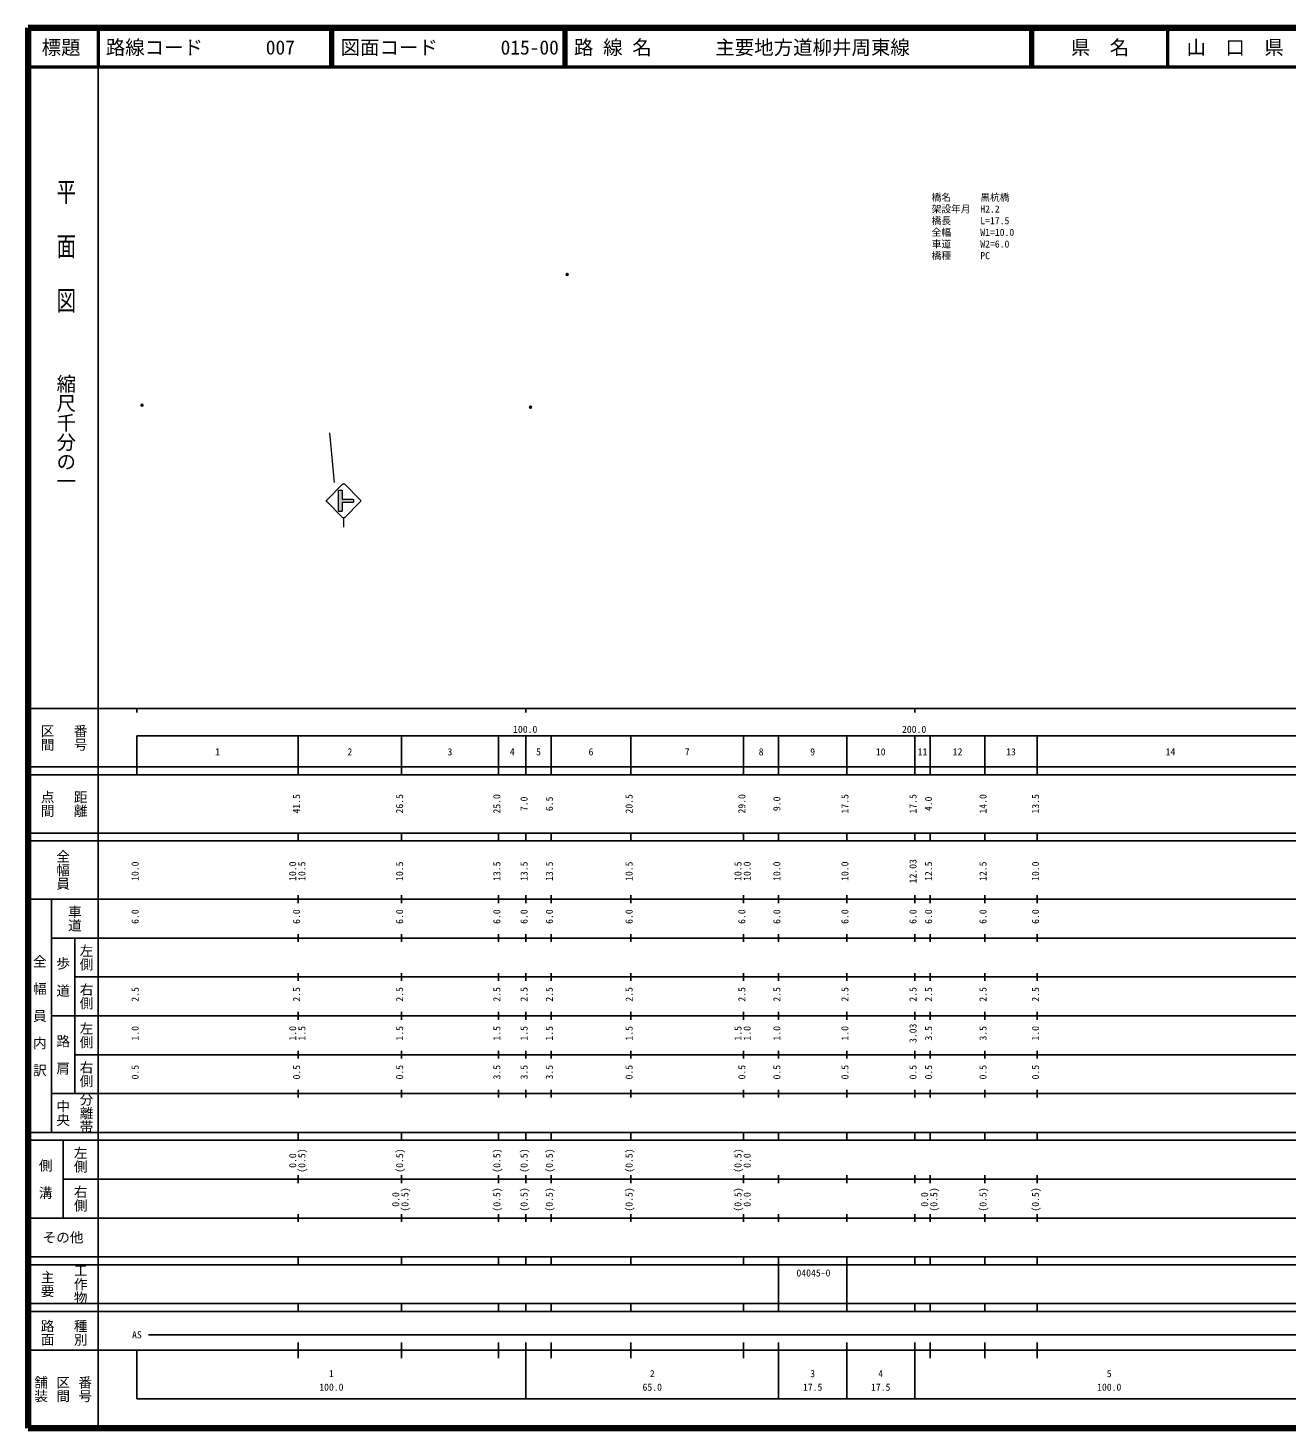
# Model space of a CAD drawing. Units: millimetres on the paper, with parts at other scales. Extents: x 40 to 680, y 20 to 380.
# Drawn here: x 40 to 363.7, y 20 to 380 of the extents above; entities that cross this region are included whole.
import ezdxf
from ezdxf.enums import TextEntityAlignment as Align

# ---------------------------------------------------------------- set-up
doc = ezdxf.new("R2010")
doc.units = ezdxf.units.MM
doc.header["$PDMODE"] = 32
doc.header["$PDSIZE"] = 0.5
for name, color, linetype in [('M-OTRS', 6, 'Continuous'), ('M-STR-HTXT', 7, 'Continuous'), ('M-TTL-TXT', 7, 'Continuous')]:
    doc.layers.add(name, color=color, linetype=linetype)
for name, color, linetype, lineweight in [('M-STR-STRC', 7, 'Continuous', 13), ('M-TTL', 2, 'Continuous', 140), ('M-TTL-BAND', 7, 'Continuous', 25), ('M-TTL-LINE', 7, 'Continuous', 50)]:
    doc.layers.add(name, color=color, linetype=linetype, lineweight=lineweight)
doc.styles.add('@ＭＳ ゴシック', font='')
doc.styles.add('ＭＳ ゴシック', font='')
doc.styles.get('@ＭＳ ゴシック').set_extended_font_data('@MS Gothic')
doc.styles.get('ＭＳ ゴシック').set_extended_font_data('MS Gothic')

msp = doc.modelspace()

# ---------------------------------------------------------------- hatches: boundary and pattern name
at = {"layer": 'M-STR-STRC'}
msp.add_hatch(color=256, dxfattribs=at).paths.add_polyline_path([(119.983, 255.653), (119.872, 255.724), (119.86, 261.046), (120.616, 261.168), (120.732, 261.085), (120.739, 258.85), (123.582, 258.84), (123.655, 258.73), (123.655, 258.095), (123.532, 257.972), (120.739, 257.972), (120.739, 255.776)])

# ---------------------------------------------------------------- linework, layer by layer
at = {"layer": 'M-OTRS'}
for p in [(178.632, 316.633), (69.313, 282.979), (169.234, 282.492)]:
    msp.add_point(p, dxfattribs=at)
at = {"layer": 'M-STR-STRC'}
for p, q in [((118.845, 263.167), (117.589, 275.937)), ((116.879, 258.691), (120.86, 262.673)), ((119.86, 261.058), (119.862, 261.071)), ((119.86, 261.046), (119.86, 261.058)), ((119.861, 255.775), (119.86, 261.046)), ((119.862, 261.071), (119.866, 261.083)), ((119.866, 261.083), (119.87, 261.095)), ((119.87, 261.095), (119.876, 261.106)), ((119.876, 261.106), (119.883, 261.117)), ((119.883, 261.117), (119.891, 261.127)), ((119.891, 261.127), (119.9, 261.136)), ((119.9, 261.136), (119.909, 261.144)), ((119.909, 261.144), (119.92, 261.151)), ((119.92, 261.151), (119.931, 261.157)), ((119.931, 261.157), (119.943, 261.162)), ((119.943, 261.162), (119.955, 261.165)), ((119.955, 261.165), (119.968, 261.167)), ((119.968, 261.167), (119.98, 261.168)), ((119.982, 261.168), (120.299, 261.168)), ((120.299, 261.168), (120.616, 261.168)), ((120.616, 261.168), (120.628, 261.168)), ((120.628, 261.168), (120.641, 261.166)), ((120.641, 261.166), (120.653, 261.163)), ((120.653, 261.163), (120.665, 261.158)), ((120.665, 261.158), (120.676, 261.152)), ((120.676, 261.152), (120.687, 261.145)), ((120.687, 261.145), (120.697, 261.137)), ((120.697, 261.137), (120.706, 261.129)), ((120.706, 261.129), (120.714, 261.119)), ((120.714, 261.119), (120.721, 261.108)), ((120.721, 261.108), (120.727, 261.097)), ((120.727, 261.097), (120.732, 261.085)), ((120.732, 261.085), (120.735, 261.073)), ((120.735, 261.073), (120.737, 261.06)), ((120.737, 261.06), (120.738, 261.048)), ((120.738, 261.046), (120.739, 258.85)), ((120.86, 262.673), (120.922, 262.725)), ((120.922, 262.725), (120.993, 262.764)), ((120.993, 262.764), (121.04, 262.781)), ((121.04, 262.781), (121.12, 262.794)), ((121.12, 262.794), (121.201, 262.79)), ((121.201, 262.79), (121.242, 262.781)), ((121.242, 262.781), (121.316, 262.752)), ((121.316, 262.752), (121.384, 262.707)), ((121.384, 262.707), (121.422, 262.673)), ((121.422, 262.673), (125.404, 258.692)), ((116.758, 258.389), (116.762, 258.47)), ((116.771, 258.309), (116.758, 258.389)), ((116.762, 258.47), (116.771, 258.511)), ((116.771, 258.511), (116.801, 258.585)), ((116.788, 258.262), (116.771, 258.309)), ((116.828, 258.191), (116.788, 258.262)), ((116.801, 258.585), (116.846, 258.653)), ((116.88, 258.129), (116.828, 258.191)), ((116.846, 258.653), (116.879, 258.691)), ((120.862, 254.148), (116.88, 258.129)), ((119.862, 255.761), (119.861, 255.774)), ((119.864, 255.748), (119.862, 255.761)), ((119.867, 255.736), (119.864, 255.748)), ((119.872, 255.724), (119.867, 255.736)), ((119.878, 255.713), (119.872, 255.724)), ((119.885, 255.703), (119.878, 255.713)), ((119.893, 255.693), (119.885, 255.703)), ((119.902, 255.684), (119.893, 255.693)), ((119.912, 255.676), (119.902, 255.684)), ((119.923, 255.669), (119.912, 255.676)), ((119.934, 255.663), (119.923, 255.669)), ((119.946, 255.659), (119.934, 255.663)), ((119.958, 255.656), (119.946, 255.659)), ((119.971, 255.654), (119.958, 255.656)), ((119.983, 255.653), (119.971, 255.654)), ((120.617, 255.653), (119.983, 255.653)), ((120.631, 255.654), (120.619, 255.653)), ((120.644, 255.656), (120.631, 255.654)), ((120.656, 255.66), (120.644, 255.656)), ((120.668, 255.664), (120.656, 255.66)), ((120.679, 255.67), (120.668, 255.664)), ((120.69, 255.677), (120.679, 255.67)), ((120.699, 255.685), (120.69, 255.677)), ((120.708, 255.694), (120.699, 255.685)), ((120.716, 255.704), (120.708, 255.694)), ((120.723, 255.715), (120.716, 255.704)), ((120.729, 255.726), (120.723, 255.715)), ((120.733, 255.738), (120.729, 255.726)), ((120.737, 255.75), (120.733, 255.738)), ((120.739, 255.763), (120.737, 255.75)), ((120.739, 258.85), (123.532, 258.851)), ((123.532, 257.972), (120.739, 257.972)), ((120.739, 257.972), (120.739, 255.776)), ((120.739, 255.776), (120.739, 255.763)), ((125.404, 258.131), (121.424, 254.148)), ((123.532, 258.851), (123.545, 258.85)), ((123.547, 257.973), (123.534, 257.972)), ((123.545, 258.85), (123.557, 258.848)), ((123.559, 257.975), (123.547, 257.973)), ((123.557, 258.848), (123.57, 258.845)), ((123.572, 257.979), (123.559, 257.975)), ((123.57, 258.845), (123.582, 258.84)), ((123.583, 257.983), (123.572, 257.979)), ((123.582, 258.84), (123.593, 258.834)), ((123.595, 257.989), (123.583, 257.983)), ((123.593, 258.834), (123.604, 258.828)), ((123.605, 257.996), (123.595, 257.989)), ((123.604, 258.828), (123.613, 258.82)), ((123.615, 258.004), (123.605, 257.996)), ((123.613, 258.82), (123.623, 258.811)), ((123.624, 258.013), (123.615, 258.004)), ((123.623, 258.811), (123.631, 258.801)), ((123.632, 258.023), (123.624, 258.013)), ((123.631, 258.801), (123.638, 258.79)), ((123.639, 258.034), (123.632, 258.023)), ((123.638, 258.79), (123.643, 258.779)), ((123.644, 258.045), (123.639, 258.034)), ((123.643, 258.779), (123.648, 258.767)), ((123.649, 258.057), (123.644, 258.045)), ((123.648, 258.767), (123.652, 258.755)), ((123.652, 258.069), (123.649, 258.057)), ((123.652, 258.755), (123.654, 258.743)), ((123.654, 258.082), (123.652, 258.069)), ((123.654, 258.743), (123.655, 258.73)), ((123.655, 258.095), (123.654, 258.082)), ((123.655, 258.728), (123.655, 258.095)), ((125.404, 258.692), (125.456, 258.631)), ((125.438, 258.168), (125.404, 258.131)), ((125.483, 258.237), (125.438, 258.168)), ((125.456, 258.631), (125.495, 258.56)), ((125.512, 258.311), (125.483, 258.237)), ((125.495, 258.56), (125.512, 258.513)), ((125.512, 258.513), (125.525, 258.433)), ((125.521, 258.352), (125.512, 258.311)), ((125.525, 258.433), (125.521, 258.352)), ((120.899, 254.114), (120.862, 254.148)), ((120.968, 254.07), (120.899, 254.114)), ((121.042, 254.04), (120.968, 254.07)), ((121.083, 254.031), (121.042, 254.04)), ((121.164, 254.027), (121.083, 254.031)), ((121.162, 254.022), (121.162, 251.653)), ((121.244, 254.04), (121.164, 254.027)), ((121.291, 254.057), (121.244, 254.04)), ((121.362, 254.096), (121.291, 254.057)), ((121.424, 254.148), (121.362, 254.096))]:
    msp.add_line(p, q, dxfattribs=at)
at = {"layer": 'M-TTL'}
for p, q in [((40, 380), (40, 20)), ((680, 380), (40, 380)), ((40, 20), (680, 20))]:
    msp.add_line(p, q, dxfattribs=at)
at = {"layer": 'M-TTL-BAND'}
for p, q in [((58, 370), (58, 20)), ((40, 205), (579, 205)), ((68, 205), (68, 204)), ((168, 205), (168, 204)), ((268, 205), (268, 204)), ((68, 198), (579, 198)), ((68, 198), (68, 188)), ((109.5, 188), (109.5, 198)), ((136, 188), (136, 198)), ((161, 188), (161, 198)), ((168, 188), (168, 198)), ((174.5, 188), (174.5, 198)), ((195, 188), (195, 198)), ((224, 188), (224, 198)), ((233, 188), (233, 198)), ((250.5, 188), (250.5, 198)), ((268, 188), (268, 198)), ((272, 188), (272, 198)), ((286, 188), (286, 198)), ((299.5, 188), (299.5, 198)), ((40, 190), (579, 190)), ((40, 188), (579, 188)), ((40, 173), (579, 173)), ((109.5, 171), (109.5, 173)), ((136, 171), (136, 173)), ((161, 171), (161, 173)), ((168, 171), (168, 173)), ((174.5, 171), (174.5, 173)), ((195, 171), (195, 173)), ((224, 171), (224, 173)), ((233, 171), (233, 173)), ((250.5, 171), (250.5, 173)), ((268, 171), (268, 173)), ((272, 171), (272, 173)), ((286, 171), (286, 173)), ((299.5, 171), (299.5, 173)), ((40, 171), (579, 171)), ((40, 156), (579, 156)), ((46, 96), (46, 156)), ((109.5, 155), (109.5, 157)), ((136, 155), (136, 157)), ((161, 155), (161, 157)), ((168, 155), (168, 157)), ((174.5, 155), (174.5, 157)), ((195, 155), (195, 157)), ((224, 155), (224, 157)), ((233, 155), (233, 157)), ((250.5, 155), (250.5, 157)), ((268, 155), (268, 157)), ((272, 155), (272, 157)), ((286, 155), (286, 157)), ((299.5, 155), (299.5, 157)), ((46, 146), (579, 146)), ((52, 146), (52, 106)), ((109.5, 145), (109.5, 147)), ((136, 145), (136, 147)), ((161, 145), (161, 147)), ((168, 145), (168, 147)), ((174.5, 145), (174.5, 147)), ((195, 145), (195, 147)), ((224, 145), (224, 147)), ((233, 145), (233, 147)), ((250.5, 145), (250.5, 147)), ((268, 145), (268, 147)), ((272, 145), (272, 147)), ((286, 145), (286, 147)), ((299.5, 145), (299.5, 147)), ((109.5, 135), (109.5, 137)), ((136, 135), (136, 137)), ((161, 135), (161, 137)), ((168, 135), (168, 137)), ((174.5, 135), (174.5, 137)), ((195, 135), (195, 137)), ((224, 135), (224, 137)), ((233, 135), (233, 137)), ((250.5, 135), (250.5, 137)), ((268, 135), (268, 137)), ((272, 135), (272, 137)), ((286, 135), (286, 137)), ((299.5, 135), (299.5, 137)), ((52, 136), (579, 136)), ((46, 126), (579, 126)), ((109.5, 125), (109.5, 127)), ((136, 125), (136, 127)), ((161, 125), (161, 127)), ((168, 125), (168, 127)), ((174.5, 125), (174.5, 127)), ((195, 125), (195, 127)), ((224, 125), (224, 127)), ((233, 125), (233, 127)), ((250.5, 125), (250.5, 127)), ((268, 125), (268, 127)), ((272, 125), (272, 127)), ((286, 125), (286, 127)), ((299.5, 125), (299.5, 127)), ((52, 116), (579, 116)), ((109.5, 115), (109.5, 117)), ((136, 115), (136, 117)), ((161, 115), (161, 117)), ((168, 115), (168, 117)), ((174.5, 115), (174.5, 117)), ((195, 115), (195, 117)), ((224, 115), (224, 117)), ((233, 115), (233, 117)), ((250.5, 115), (250.5, 117)), ((268, 115), (268, 117)), ((272, 115), (272, 117)), ((286, 115), (286, 117)), ((299.5, 115), (299.5, 117)), ((46, 106), (579, 106)), ((109.5, 105), (109.5, 107)), ((136, 105), (136, 107)), ((161, 105), (161, 107)), ((168, 105), (168, 107)), ((174.5, 105), (174.5, 107)), ((195, 105), (195, 107)), ((224, 105), (224, 107)), ((233, 105), (233, 107)), ((250.5, 105), (250.5, 107)), ((268, 105), (268, 107)), ((272, 105), (272, 107)), ((286, 105), (286, 107)), ((299.5, 105), (299.5, 107)), ((40, 96), (579, 96)), ((40, 94), (579, 94)), ((49, 94), (49, 74)), ((109.5, 94), (109.5, 96)), ((136, 94), (136, 96)), ((161, 94), (161, 96)), ((168, 94), (168, 96)), ((174.5, 94), (174.5, 96)), ((195, 94), (195, 96)), ((224, 94), (224, 96)), ((233, 94), (233, 96)), ((250.5, 94), (250.5, 96)), ((268, 94), (268, 96)), ((272, 94), (272, 96)), ((286, 94), (286, 96)), ((299.5, 94), (299.5, 96)), ((49, 84), (579, 84)), ((109.5, 83), (109.5, 85)), ((136, 83), (136, 85)), ((161, 83), (161, 85)), ((168, 83), (168, 85)), ((174.5, 83), (174.5, 85)), ((195, 83), (195, 85)), ((224, 83), (224, 85)), ((233, 83), (233, 85)), ((250.5, 83), (250.5, 85)), ((268, 83), (268, 85)), ((272, 83), (272, 85)), ((286, 83), (286, 85)), ((299.5, 83), (299.5, 85)), ((40, 74), (579, 74)), ((109.5, 73), (109.5, 75)), ((136, 73), (136, 75)), ((161, 73), (161, 75)), ((168, 73), (168, 75)), ((174.5, 73), (174.5, 75)), ((195, 73), (195, 75)), ((224, 73), (224, 75)), ((233, 73), (233, 75)), ((250.5, 73), (250.5, 75)), ((268, 73), (268, 75)), ((272, 73), (272, 75)), ((286, 73), (286, 75)), ((299.5, 73), (299.5, 75)), ((40, 64), (579, 64)), ((40, 62), (579, 62)), ((109.5, 62), (109.5, 64)), ((136, 62), (136, 64)), ((161, 62), (161, 64)), ((168, 62), (168, 64)), ((174.5, 62), (174.5, 64)), ((195, 62), (195, 64)), ((224, 62), (224, 64)), ((233, 62), (233, 64)), ((233, 52), (233, 62)), ((250.5, 62), (250.5, 64)), ((250.5, 52), (250.5, 62)), ((268, 62), (268, 64)), ((272, 62), (272, 64)), ((286, 62), (286, 64)), ((299.5, 62), (299.5, 64)), ((40, 52), (579, 52)), ((109.5, 50), (109.5, 52)), ((136, 50), (136, 52)), ((161, 50), (161, 52)), ((168, 50), (168, 52)), ((174.5, 50), (174.5, 52)), ((195, 50), (195, 52)), ((224, 50), (224, 52)), ((233, 50), (233, 52)), ((250.5, 50), (250.5, 52)), ((268, 50), (268, 52)), ((272, 50), (272, 52)), ((286, 50), (286, 52)), ((299.5, 50), (299.5, 52)), ((40, 50), (579, 50)), ((71, 44), (565, 44)), ((40, 40), (579, 40)), ((68, 40), (68, 27.5)), ((109.5, 38), (109.5, 42)), ((136, 38), (136, 42)), ((161, 38), (161, 42)), ((168, 27.5), (168, 42)), ((174.5, 38), (174.5, 42)), ((195, 38), (195, 42)), ((224, 38), (224, 42)), ((233, 27.5), (233, 42)), ((250.5, 27.5), (250.5, 42)), ((268, 27.5), (268, 42)), ((272, 38), (272, 42)), ((286, 38), (286, 42)), ((299.5, 38), (299.5, 42)), ((68, 27.5), (579, 27.5))]:
    msp.add_line(p, q, dxfattribs=at)
at = {"layer": 'M-TTL-LINE'}
for p, q in [((58, 380), (58, 370)), ((117.75, 380), (117.75, 370)), ((118.25, 380), (118.25, 370)), ((177.75, 380), (177.75, 370)), ((178.25, 380), (178.25, 370)), ((297.75, 380), (297.75, 370)), ((298.25, 380), (298.25, 370)), ((333, 380), (333, 370)), ((40, 370), (680, 370))]:
    msp.add_line(p, q, dxfattribs=at)

# ---------------------------------------------------------------- texts
at = {"layer": 'M-STR-HTXT', "style": 'ＭＳ ゴシック'}
for s, p in [('橋名\u3000\u3000\u3000黒杭橋', (272.346, 334.991)), ('橋長\u3000\u3000\u3000L=17.5', (272.346, 328.991)), ('架設年月\u3000H2.2', (272.346, 331.991)), ('全幅\u3000\u3000\u3000W1=10.0', (272.346, 325.991)), ('車道\u3000\u3000\u3000W2=6.0', (272.346, 322.991)), ('橋種\u3000\u3000\u3000PC', (272.346, 319.991))]:
    msp.add_text(s, height=1.833, dxfattribs=at).set_placement(p, align=Align.BOTTOM_LEFT)
at = {"layer": 'M-TTL-BAND', "style": '@ＭＳ ゴシック', "width": 1.4}
msp.add_text('平  面  図', height=3.666, rotation=270, dxfattribs=at).set_placement((49.777, 306.475), align=Align.MIDDLE_RIGHT)
at = {"layer": 'M-TTL-BAND', "style": '@ＭＳ ゴシック'}
msp.add_text('縮尺千分の一', height=3.666, rotation=270, dxfattribs=at).set_placement((49.777, 261.03), align=Align.MIDDLE_RIGHT)
for s, p in [('区間', (45, 197.5)), ('番号', (53.5, 197.5)), ('点間', (45, 180.5)), ('距離', (53.5, 180.5)), ('全幅員', (49, 163.5)), ('車道', (52, 151)), ('左側', (55, 141)), ('全\u3000幅\u3000員\u3000内\u3000訳', (43, 126)), ('歩\u3000道', (49, 136)), ('右側', (55, 131)), ('左側', (55, 121)), ('路\u3000肩', (49, 116)), ('右側', (55, 111)), ('分離帯', (55, 101)), ('中央', (49, 101)), ('左側', (53.5, 89)), ('側\u3000溝', (44.5, 84)), ('右側', (53.5, 79)), ('工作物', (53.5, 57)), ('主要', (45, 57)), ('路面', (45, 44.5)), ('種別', (53.5, 44.5)), ('舗装', (43.333, 30)), ('区間', (49, 30)), ('番号', (54.667, 30))]:
    msp.add_text(s, height=2.566, rotation=270, dxfattribs=at).set_placement(p, align=Align.MIDDLE_CENTER)
at = {"layer": 'M-TTL-BAND', "style": 'ＭＳ ゴシック'}
for s, p in [('100.0', (167.844, 198.195)), ('200.0', (267.844, 198.195)), ('1', (88.75, 192.405)), ('2', (122.75, 192.405)), ('3', (148.5, 192.405)), ('4', (164.5, 192.405)), ('5', (171.25, 192.405)), ('6', (184.75, 192.405)), ('7', (209.5, 192.405)), ('8', (228.5, 192.405)), ('9', (241.75, 192.405)), ('10', (259.25, 192.405)), ('11', (270, 192.405)), ('12', (279, 192.405)), ('13', (292.75, 192.405)), ('14', (333.75, 192.405)), ('AS', (68, 42.5)), ('1', (118, 32.523)), ('2', (200.5, 32.523)), ('3', (241.75, 32.523)), ('4', (259.25, 32.523)), ('5', (318, 32.523)), ('100.0', (118, 29.033)), ('65.0', (200.5, 29.033)), ('17.5', (241.75, 29.033)), ('17.5', (259.25, 29.033)), ('100.0', (318, 29.033))]:
    msp.add_text(s, height=1.833, dxfattribs=at).set_placement(p, align=Align.BOTTOM_CENTER)
for s, p in [('41.5', (110.5, 180.5)), ('26.5', (137, 180.5)), ('25.0', (162, 180.5)), ('7.0', (169, 180.5)), ('6.5', (175.5, 180.5)), ('20.5', (196, 180.5)), ('29.0', (225, 180.5)), ('9.0', (234, 180.5)), ('17.5', (251.5, 180.5)), ('17.5', (269, 180.5)), ('4.0', (273, 180.5)), ('14.0', (287, 180.5)), ('13.5', (300.5, 180.5)), ('12.03', (269, 163.174)), ('10.0', (69, 163.174)), ('10.0', (109.5, 163.174)), ('10.5', (111.87, 163.174)), ('10.5', (137, 163.174)), ('13.5', (162, 163.174)), ('13.5', (169, 163.174)), ('13.5', (175.5, 163.174)), ('10.5', (196, 163.174)), ('10.5', (224, 163.174)), ('10.0', (226.37, 163.174)), ('10.0', (234, 163.174)), ('10.0', (251.5, 163.174)), ('12.5', (273, 163.174)), ('12.5', (287, 163.174)), ('10.0', (300.5, 163.174)), ('6.0', (69, 151.5)), ('6.0', (110.5, 151.5)), ('6.0', (137, 151.5)), ('6.0', (162, 151.5)), ('6.0', (169, 151.5)), ('6.0', (175.5, 151.5)), ('6.0', (196, 151.5)), ('6.0', (225, 151.5)), ('6.0', (234, 151.5)), ('6.0', (251.5, 151.5)), ('6.0', (269, 151.5)), ('6.0', (273, 151.5)), ('6.0', (287, 151.5)), ('6.0', (300.5, 151.5)), ('2.5', (69, 131.5)), ('2.5', (110.5, 131.5)), ('2.5', (137, 131.5)), ('2.5', (162, 131.5)), ('2.5', (169, 131.5)), ('2.5', (175.5, 131.5)), ('2.5', (196, 131.5)), ('2.5', (225, 131.5)), ('2.5', (234, 131.5)), ('2.5', (251.5, 131.5)), ('2.5', (269, 131.5)), ('2.5', (273, 131.5)), ('2.5', (287, 131.5)), ('2.5', (300.5, 131.5)), ('1.0', (69, 121.5)), ('1.0', (109.5, 121.5)), ('1.5', (111.87, 121.5)), ('1.5', (137, 121.5)), ('1.5', (162, 121.5)), ('1.5', (169, 121.5)), ('1.5', (175.5, 121.5)), ('1.5', (196, 121.5)), ('1.5', (224, 121.5)), ('1.0', (226.37, 121.5)), ('1.0', (234, 121.5)), ('1.0', (251.5, 121.5)), ('3.03', (269, 121.5)), ('3.5', (273, 121.5)), ('3.5', (287, 121.5)), ('1.0', (300.5, 121.5)), ('0.5', (69, 111.5)), ('0.5', (110.5, 111.5)), ('0.5', (137, 111.5)), ('3.5', (162, 111.5)), ('3.5', (169, 111.5)), ('3.5', (175.5, 111.5)), ('0.5', (196, 111.5)), ('0.5', (225, 111.5)), ('0.5', (234, 111.5)), ('0.5', (251.5, 111.5)), ('0.5', (269, 111.5)), ('0.5', (273, 111.5)), ('0.5', (287, 111.5)), ('0.5', (300.5, 111.5)), ('0.0', (109.5, 88.764)), ('(0.5)', (111.87, 88.764)), ('(0.5)', (137, 88.764)), ('(0.5)', (162, 88.764)), ('(0.5)', (169, 88.764)), ('(0.5)', (175.5, 88.764)), ('(0.5)', (196, 88.764)), ('(0.5)', (224, 88.764)), ('0.0', (226.37, 88.764)), ('0.0', (136, 78.764)), ('(0.5)', (138.37, 78.764)), ('(0.5)', (162, 78.764)), ('(0.5)', (169, 78.764)), ('(0.5)', (175.5, 78.764)), ('(0.5)', (196, 78.764)), ('(0.5)', (224, 78.764)), ('0.0', (226.37, 78.764)), ('0.0', (272, 78.764)), ('(0.5)', (274.37, 78.764)), ('(0.5)', (287, 78.764)), ('(0.5)', (300.5, 78.764))]:
    msp.add_text(s, height=1.833, rotation=90, dxfattribs=at).set_placement(p, align=Align.BOTTOM_CENTER)
msp.add_text('その他', height=2.566, dxfattribs=at).set_placement((49, 69), align=Align.MIDDLE_CENTER)
msp.add_text('04045-0', height=1.833, dxfattribs=at).set_placement((237.586, 58.405), align=Align.BOTTOM_LEFT)
at = {"layer": 'M-TTL-TXT', "style": 'ＭＳ ゴシック'}
for s, p in [('標題', (48.5, 375)), ('県\u3000名', (315.625, 375)), ('山\u3000口\u3000県', (350.375, 375))]:
    msp.add_text(s, height=3.666, dxfattribs=at).set_placement(p, align=Align.MIDDLE_CENTER)
for s, p in [('路線コード', (60, 375)), ('007', (101.142, 375)), ('007', (101.142, 375)), ('007', (101.142, 375)), ('図面コード', (120.38, 375)), ('015-00', (161.521, 375)), ('路 線 名', (180.38, 375)), ('主要地方道柳井周東線', (216.734, 375))]:
    msp.add_text(s, height=3.666, dxfattribs=at).set_placement(p, align=Align.MIDDLE_LEFT)

doc.saveas('drawing.dxf')
